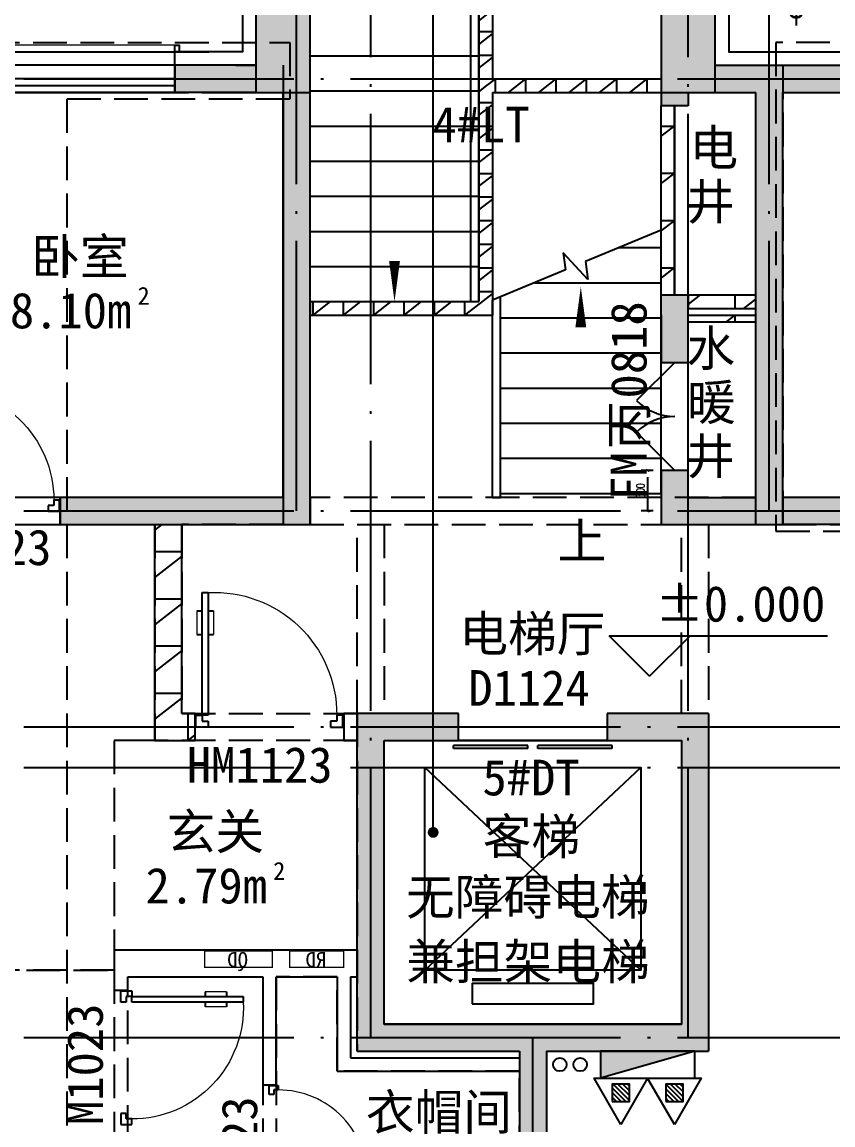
# Model space of a CAD drawing. Extents: x -46233 to 84150, y 109350 to 390860.
# Drawn here: x 14471 to 20474, y 121753 to 129920 of the extents above; entities that cross this region are included whole.
import ezdxf
from ezdxf.xclip import XClip

# ---------------------------------------------------------------- set-up
doc = ezdxf.new("R2010")
doc.units = 0
doc.header["$LTSCALE"] = 1000
doc.header["$MEASUREMENT"] = 0
doc.header["$XCLIPFRAME"] = 0
for name, pattern in [('125-核心筒-首层南入$0$DASH', [0.35, 0.25, -0.1]), ('3#-轴线$1$DOTE', [2.42, 2, -0.2, 0.02, -0.2]), ('DASH', [0.35, 0.25, -0.1])]:
    doc.linetypes.add(name, pattern=pattern)
doc.layers.get('Defpoints').update_dxf_attribs({"color": 4, "linetype": 'DASH'})
for name, color, linetype in [('$5$A-ANNO-TEXT', 255, 'Continuous'), ('$6$A-ANNO-TEXT', 7, 'Continuous'), ('120-墙体$0$120-墙体$0$A-COLU-CONC-HATC', 204, 'Continuous'), ('120-墙体$0$120-墙体$0$A-WALL-CONC', 9, 'Continuous'), ('125-J-MC$0$A-DOOR', 51, 'Continuous'), ('125-J-MC$0$A-FLOR-HRAL', 71, 'Continuous'), ('125-J-MC$0$A-WALL-CONC', 9, 'Continuous'), ('125-J-MC$0$A-WALL-INSL', 241, 'Continuous'), ('125-MC编号-首层$0$A-ANNO-TEXT', 255, 'Continuous'), ('125-北侧门头$0$125-北侧门头$0$A-00-HX-113-wall-01Y$0$HRAL', 31, 'Continuous'), ('125-北侧门头$0$125-北侧门头$0$A-DRAN-SYMB', 243, 'Continuous'), ('125-北侧门头$0$125-北侧门头$0$A-FLOR-UNDR', 177, 'Continuous'), ('125-北侧门头$0$125-北侧门头$0$造甲村-建筑200户型底图$0$A-FURN', 8, 'Continuous'), ('125-墙体$0$$0$A-ANNO-TEXT', 3, 'Continuous'), ('125-墙体$0$125-墙体$0$A-COLU-CONC-HATC', 204, 'Continuous'), ('125-墙体$0$125-墙体$0$A-DOOR', 51, 'Continuous'), ('125-墙体$0$125-墙体$0$A-WALL-BLOK', 131, 'Continuous'), ('125-墙体$0$125-墙体$0$A-WALL-CONC', 9, 'Continuous'), ('125-墙体$0$A-WALL-BLOK', 131, 'Continuous'), ('125-墙体$0$P-FIRE-FH', 1, 'Continuous'), ('125-文字-标$0$A-ANNO-TEXT', 7, 'Continuous'), ('125-核心筒-首层南入$0$A-COLU-CONC', 7, 'Continuous'), ('125-核心筒-首层南入$0$A-COLU-CONC-HATC', 204, 'Continuous'), ('125-核心筒-首层南入$0$A-DOOR', 51, 'Continuous'), ('125-核心筒-首层南入$0$A-FLOR-EVTR', 51, 'Continuous'), ('125-核心筒-首层南入$0$A-FLOR-STRS', 51, 'Continuous'), ('125-核心筒-首层南入$0$A-WALL-BLOK', 131, 'Continuous'), ('125-核心筒-首层南入$0$A-WALL-CONC', 9, 'Continuous'), ('125-核心筒-首层南入$0$A-WALL-INSL', 241, 'Continuous'), ('125-核心筒-首层南入$0$EQUIP_消防', 7, 'Continuous'), ('125-核心筒-首层南入$0$P-FIRE-FH', 1, 'Continuous'), ('3#-轴线$1$A-ANNO-DOTE', 10, '3#-轴线$1$DOTE'), ('3#楼首层线脚$0$A-00-HX-113-wall-01Y$0$HRAL', 31, 'Continuous'), ('A-ANNO-NOTE', 3, 'Continuous'), ('A-DRAN-SYMB', 243, 'Continuous'), ('PUB_HATCH', 8, 'Continuous'), ('公区-MC编号-首$0$A-ANNO-TEXT', 255, 'Continuous'), ('公区-文字-首$0$A-ANNO-LEVL', 3, 'Continuous'), ('公区-文字-首$0$A-ANNO-SYMB', 3, 'Continuous'), ('公区-文字-首$0$A-ANNO-TEXT', 7, 'Continuous'), ('公区-文字-首$0$DIM_SYMB', 3, 'Continuous')]:
    doc.layers.add(name, color=color, linetype=linetype)
doc.layers.add('3#楼首层线脚$0$A-00-15-4#-PM-TF$0$00-装饰-看', color=46, linetype='Continuous', lineweight=5)
doc.styles.add('125-MC编号-首层$0$Standard', font='')
doc.styles.add('125-墙体$0$Standard', font='')
doc.styles.add('125-文字-标$0$Standard', font='')
doc.styles.add('125-核心筒-首层南入$0$_TCH_DIM_T3', font='SIMPLEX', dxfattribs={"width": 0.705882, "bigfont": 'GBCBIG'})
doc.styles.get("Standard").update_dxf_attribs({"font": ''})
doc.styles.add('公区-MC编号-首$0$Standard', font='')
doc.styles.add('公区-文字-首$0$_TCH_DIM', font='')
doc.styles.add('公区-文字-首$0$Standard', font='')
doc.styles.get('125-MC编号-首层$0$Standard').set_extended_font_data('SimSun')
doc.styles.get('125-墙体$0$Standard').set_extended_font_data('SimSun')
doc.styles.get('125-文字-标$0$Standard').set_extended_font_data('SimSun')
doc.styles.get('Standard').set_extended_font_data('SimSun')
doc.styles.get('公区-MC编号-首$0$Standard').set_extended_font_data('SimSun')
doc.styles.get('公区-文字-首$0$_TCH_DIM').set_extended_font_data('SimSun')
doc.styles.get('公区-文字-首$0$Standard').set_extended_font_data('SimSun')
doc.dimstyles.new('125-核心筒-首层南入$0$_TCH_ARCH&&20', dxfattribs={"dimtxt": 59.5, "dimasz": 20, "dimexe": 50, "dimexo": 60, "dimgap": 25.25, "dimtad": 1, "dimdec": 0, "dimzin": 0, "dimdsep": 46, "dimtxsty": '125-核心筒-首层南入$0$_TCH_DIM_T3', "dimblk": '125-核心筒-首层南入$0$_ArchTick', "dimcen": 0.09, "dimclrt": 7, "dimazin": 2, "dimtfac": 1, "dimtdec": 0, "dimtix": 1, "dimtmove": 2, "dimatfit": 3, "dimfxl": 100, "dimtolj": 1, "dimtzin": 0, "dimarcsym": 0})
pattern_1 = [(0, (0, 0), (0, 350), []), (37.875, (400, 0), (-169.615, 218.0767), []), (90, (400, 0), (-450, 3e-14), [])]
pattern_2 = [(0, (0, 0), (0, 175), []), (37.875, (200, 0), (-84.8076, 109.0383), []), (90, (200, 0), (-225, 1e-14), [])]

# ---------------------------------------------------------------- blocks, each defined once
blk = doc.blocks.new('125-J-MC$0$$TCHSYS$WIN2D')
for p, q in [((-0.5, 0.5), (0.5, 0.5)), ((-0.5, 0.5), (-0.5, -0.5)), ((0.5, 0.5), (0.5, -0.5)), ((0.5, 0.1667), (-0.5, 0.1667)), ((0.5, -0.1667), (-0.5, -0.1667)), ((-0.5, -0.5), (0.5, -0.5))]:
    blk.add_line(p, q)
blk = doc.blocks.new('125-J-MC')
at = {"layer": '125-J-MC$0$A-FLOR-HRAL'}
blk.add_lwpolyline([(6300, -50), (7800, -50), (7800, -100), (6300, -100)], close=True, dxfattribs=at)
at = {"layer": '125-J-MC$0$A-WALL-CONC'}
blk.add_line((7800, 100), (7800, -100), dxfattribs=at)
at = {"layer": '125-J-MC$0$A-WALL-INSL'}
blk.add_lwpolyline([(7800, 100), (7800, 200), (8050, 200)], dxfattribs=at)
at = {"layer": '125-J-MC$0$A-DOOR', "xscale": -1500.000000000437, "yscale": 300, "zscale": 300, "rotation": 180}
blk.add_blockref('125-J-MC$0$$TCHSYS$WIN2D', (7050, 50), dxfattribs=at)
blk = doc.blocks.new('125-J-MC-首层')
at = {"layer": 'Defpoints'}
blk.add_lwpolyline([(8650, 270), (8650, -150), (6999.8, -150), (6999.8, -12200), (-250, -12200), (-250, 270)], close=True, dxfattribs=at)
ref = blk.add_blockref('125-J-MC', (0, 0))
XClip(ref).set_block_clipping_path([(8650, 270), (8650, -150), (6999.7500000003, -150), (6999.7500000004, -12200), (-250, -12200), (-250, 270)])
blk = doc.blocks.new('125-墙体$0$$0$FREVGFRTG')
at = {"layer": '125-墙体$0$P-FIRE-FH', "linetype": 'Continuous', "lineweight": 13, "const_width": 10}
for points in [[(0, 0), (400, 0), (400, 120), (0, 120)], [(530, 120), (1030, 120), (1030, 0), (530, 0)]]:
    blk.add_lwpolyline(points, close=True, dxfattribs=at)
at = {"layer": '125-墙体$0$$0$A-ANNO-TEXT', "color": 1, "style": '125-墙体$0$Standard'}
for s, p in [('RD', (129.3, 0)), ('QD', (708.9, 0))]:
    blk.add_text(s, height=113.29, dxfattribs=at).set_placement(p)
blk = doc.blocks.new('125-墙体$0$125-墙体$0$$DorLib2D$00000009')
for p, q in [((0.4129, 0.9053), (0.4129, 0.0807)), ((0.4541, 0.9053), (0.4129, 0.9053)), ((0.4541, 0.0807), (0.4541, 0.9053)), ((0.4129, 0.7822), (0.378, 0.7822)), ((0.489, 0.7822), (0.4541, 0.7822)), ((0.4129, 0.6235), (0.378, 0.6235)), ((0.489, 0.6235), (0.4541, 0.6235)), ((-0.4941, 0.0807), (-0.4529, 0.0807)), ((-0.4941, -0.0018), (-0.4941, 0.0807)), ((-0.4529, 0.0807), (-0.4529, 0.0395)), ((0.4129, 0.0807), (0.4541, 0.0807)), ((0.4953, 0.0807), (0.4541, 0.0807)), ((0.4541, 0.0807), (0.4541, 0.0395)), ((0.4953, -0.0018), (0.4953, 0.0807)), ((-0.4529, 0.0395), (-0.4117, 0.0395)), ((-0.4117, 0.0395), (-0.4117, -0.0018)), ((0.4541, 0.0395), (0.4129, 0.0395)), ((0.4129, 0.0395), (0.4129, -0.0018)), ((-0.4941, -0.0018), (-0.4941, -0.0018)), ((-0.4117, -0.0018), (-0.4941, -0.0018)), ((0.4129, -0.0018), (0.4953, -0.0018)), ((0.4953, -0.0018), (0.4953, -0.0018))]:
    blk.add_line(p, q)
at = {"lineweight": 13}
for p, q in [((0.378, 0.7822), (0.378, 0.6235)), ((0.489, 0.7822), (0.489, 0.6235))]:
    blk.add_line(p, q, dxfattribs=at)
blk.add_arc((0.3716, 0.0817), 0.8246, 87.13397, 180.07167, dxfattribs=at)
blk = doc.blocks.new('125-墙体')
at = {"layer": '125-墙体$0$125-墙体$0$A-COLU-CONC-HATC'}
for points in [[(8400, -100), (8400, 100), (7800, 100), (7800, -100)], [(8600, -3100), (6950, -3100), (6950, -3300), (8600, -3300)]]:
    blk.add_hatch(color=256, dxfattribs=at).paths.add_polyline_path(points)
h = blk.add_hatch(dxfattribs=at)
h.set_pattern_fill('空心砖', color=256, scale=100, style=0)
h.set_pattern_definition(pattern_1)
h.paths.add_polyline_path([(7650, -4900), (7850, -4700), (7850, -3300), (7650, -3300)])
h = blk.add_hatch(dxfattribs=at)
h.set_pattern_fill('空心砖', color=256, scale=100, style=0)
h.set_pattern_definition(pattern_1)
h.paths.add_polyline_path([(7650, -4900), (7950, -4900), (7950, -4700), (7850, -4700)])
h = blk.add_hatch(dxfattribs=at)
h.set_pattern_fill('空心砖', color=256, scale=100, style=0)
h.set_pattern_definition(pattern_1)
h.paths.add_polyline_path([(9150, -4700), (9050, -4700), (9050, -4900), (9150, -4900)])
at = {"layer": '125-墙体$0$125-墙体$0$A-WALL-BLOK'}
for p, q in [((7350, -6450), (8500, -6450)), ((7350, -6450), (7350, -6750)), ((8500, -6450), (9050, -6450)), ((9050, -6450), (9150, -6450)), ((9150, -6450), (9150, -6650)), ((7450, -6650), (8450, -6650)), ((7450, -6750), (7450, -6650)), ((8450, -6650), (8450, -7450)), ((8550, -6650), (9000, -6650)), ((8550, -7450), (8550, -6650)), ((9000, -6650), (9000, -7350)), ((9100, -6650), (9150, -6650)), ((9100, -6650), (9100, -7250)), ((7350, -6750), (7450, -6750)), ((9100, -7250), (10350, -7250)), ((10350, -7250), (10350, -7350)), ((9000, -7350), (10350, -7350)), ((8450, -7450), (8550, -7450))]:
    blk.add_line(p, q, dxfattribs=at)
at = {"layer": '125-墙体$0$125-墙体$0$A-WALL-CONC'}
for p, q in [((8400, 100), (7800, 100)), ((8400, -100), (7800, -100)), ((8600, -3100), (6950, -3100)), ((6950, -3100), (6950, -3300)), ((6950, -3300), (8600, -3300))]:
    blk.add_line(p, q, dxfattribs=at)
at = {"layer": '125-墙体$0$A-WALL-BLOK'}
for p, q in [((7650, -4900), (7650, -3300)), ((7650, -3300), (7850, -3300)), ((7850, -4700), (7850, -3300)), ((7950, -4700), (7850, -4700)), ((7950, -4900), (7950, -4700)), ((9150, -4700), (9050, -4700)), ((9050, -4700), (9050, -4900)), ((9150, -4900), (9150, -4700)), ((7650, -4900), (7950, -4900)), ((9050, -4900), (9150, -4900))]:
    blk.add_line(p, q, dxfattribs=at)
at = {"layer": 'Defpoints'}
blk.add_lwpolyline([(8600, 100), (8600, -3300), (7850, -3300), (7850, -4700), (9150, -4700), (9150, -7200), (10350, -7200), (10350, -11200)], dxfattribs=at)
blk.add_lwpolyline([(2250, -3300), (6950, -3300), (6950, -3100), (2250, -3100)], close=True, dxfattribs=at)
at = {"linetype": 'ByBlock', "xscale": -1}
blk.add_blockref('125-墙体$0$$0$FREVGFRTG', (9050, -6579.9), dxfattribs=at)
at = {"layer": '125-墙体$0$125-墙体$0$A-DOOR', "xscale": -1000, "yscale": 1000, "zscale": 200}
blk.add_blockref('125-墙体$0$125-墙体$0$$DorLib2D$00000009', (6450, -3200), dxfattribs=at)
at = {"layer": '125-墙体$0$125-墙体$0$A-DOOR'}
for p, xscale, yscale, zscale, rotation in [((8500, -4800), 1100, -1100, 200, 180), ((7400, -7250), -1000, 1000, 100, 270), ((8500, -7850), 800, 800, 100, 270)]:
    blk.add_blockref('125-墙体$0$125-墙体$0$$DorLib2D$00000009', p, dxfattribs=dict(at, xscale=xscale, yscale=yscale, zscale=zscale, rotation=rotation))
blk = doc.blocks.new('120-墙体')
at = {"layer": '120-墙体$0$120-墙体$0$A-COLU-CONC-HATC'}
for points in [[(-7800, 100), (-7800, -100), (-7200, -100), (-7200, 100)], [(-6950, -3300), (-6950, -3100), (-7800, -3100), (-7800, -3300)]]:
    blk.add_hatch(color=256, dxfattribs=at).paths.add_polyline_path(points)
at = {"layer": '120-墙体$0$120-墙体$0$A-WALL-CONC'}
for p, q in [((-7800, 100), (-7200, 100)), ((-7800, -100), (-7200, -100)), ((-6950, -3100), (-7800, -3100)), ((-7800, -3300), (-7800, -3100)), ((-6950, -3300), (-7800, -3300))]:
    blk.add_line(p, q, dxfattribs=at)
at = {"layer": 'Defpoints'}
blk.add_lwpolyline([(-7800, 100), (-7800, -3300), (-7050, -3300), (-7050, -4700), (-8350, -4700), (-8350, -7200), (-9550, -7200), (-9550, -11200)], dxfattribs=at)
blk = doc.blocks.new('120-墙体-首层')
at = {"layer": 'Defpoints'}
blk.add_lwpolyline([(-9600, -10995), (-9600, -11250), (750, -11250), (750, -4850), (250, -4850), (250, 270), (-7850, 270), (-7850, -3350), (-6800, -3350), (-6800, -6400), (-6500, -6400), (-6500, -10995)], close=True, dxfattribs=at)
ref = blk.add_blockref('120-墙体', (0, 0))
XClip(ref).set_block_clipping_path([(-9600, -10995), (-9600, -11250), (750, -11250), (750, -4850), (250, -4850), (250, 270), (-7850, 270), (-7850, -3350), (-6800, -3350), (-6800, -6400), (-6500, -6400), (-6500, -10995)])
blk = doc.blocks.new('125-核心筒-首层南入$0$A$C524E5E6F')
at = {"layer": '125-核心筒-首层南入$0$A-FLOR-EVTR'}
for points in [[(0, 0), (2200, 0), (2200, -2100), (0, -2100)], [(300, -200), (1900, -200), (1900, -1700), (300, -1700)], [(650, -1950), (1550, -1950), (1550, -1800), (650, -1800)]]:
    blk.add_lwpolyline(points, close=True, dxfattribs=at)
for points in [[(300, -1700), (1900, -200)], [(1900, -1700), (300, -200)]]:
    blk.add_lwpolyline(points, dxfattribs=at)
blk = doc.blocks.new('125-核心筒-首层南入$0$2-4#标准层核心筒$0$$TwtSys$00000434')
for p, q in [((-0.5, 0.5), (-0.5, -0.5)), ((-0.5, -0.5), (0.5, 0.5)), ((0.5, 0.5), (-0.5, 0.5)), ((0.5, -0.5), (0.5, 0.5)), ((-0.5, -0.5), (0.5, -0.5))]:
    blk.add_line(p, q)
blk.add_solid([(0.5, -0.5), (0.5, 0.5), (-0.5, -0.5)])
blk = doc.blocks.new('125-北侧门头$0$125-北侧门头$0$DDDA$C0A4D4CDB')
at = {"color": 0}
for p, q in [((193.3, 556.5), (117.4, 469)), ((193.3, 556.5), (269.2, 469)), ((75.1, 408.7), (311.5, 408.7)), ((117.4, 469), (166.5, 480.6)), ((166.5, 480.6), (166.5, 426.2)), ((166.5, 426.2), (193.3, 459.5)), ((220.1, 426.2), (193.3, 459.5)), ((220.1, 480.6), (220.1, 426.2)), ((269.2, 469), (220.1, 480.6)), ((0, 0), (0, 370)), ((0, 370), (995, 370)), ((995, 370), (995, 0)), ((995, 0), (0, 0)), ((995, 57.2), (1037.4, 57.2)), ((1037.4, 20.2), (995, 20.2)), ((1037.4, 57.2), (1037.4, 20.2))]:
    blk.add_line(p, q, dxfattribs=at)
for centre, start_param, end_param in [((75.1, 370), 0.785398, 2.356194), ((311.5, 370), 5.497787, 7.068583)]:
    blk.add_ellipse(centre, major_axis=(27.3, 27.3), ratio=1, start_param=start_param, end_param=end_param, dxfattribs=at)
blk = doc.blocks.new('125-北侧门头')
at = {"layer": '125-北侧门头$0$125-北侧门头$0$A-DRAN-SYMB'}
h = blk.add_hatch(dxfattribs=at)
h.set_pattern_fill('ANSI31', color=256, scale=5, angle=270, style=0)
h.set_pattern_definition([(315, (-58418.732, -6432.753), (5.6126601, 5.6126601), [])])
edge = h.paths.add_edge_path()
edge.add_arc((3900, -1850), 25, 0, 360)
at = {"layer": '125-北侧门头$0$125-北侧门头$0$A-00-HX-113-wall-01Y$0$HRAL'}
for points in [[(4150, 2300), (4150, 2320), (-300, 2320), (-300, 2300)], [(2400, 300), (2400, 500), (2380, 500), (2350, 350), (2350, 300)], [(3920, 400), (3910, 400), (3910, 380), (3880, 380), (3880, 400), (3870, 400), (3870, 350), (3820, 350), (3820, 400), (3810, 400), (3810, 380), (3780, 380), (3780, 400), (3770, 400), (3770, 350), (3720, 350), (3720, 400), (3710, 400), (3710, 380), (3680, 380), (3680, 400), (3670, 400), (3670, 350), (3620, 350), (3620, 400), (3610, 400), (3610, 380), (3580, 380), (3580, 400), (3570, 400), (3570, 350), (3520, 350), (3520, 400), (3510, 400), (3510, 380), (3480, 380), (3480, 400), (3470, 400), (3470, 350), (2850, 350), (2850, 400), (2840, 400), (2840, 380), (2810, 380), (2810, 400), (2800, 400), (2800, 350), (2750, 350), (2750, 400), (2740, 400), (2740, 380), (2710, 380), (2710, 400), (2700, 400), (2700, 350), (2650, 350), (2650, 400), (2640, 400), (2640, 380), (2610, 380), (2610, 400), (2600, 400), (2600, 350), (2550, 350), (2550, 400), (2540, 400), (2540, 380), (2510, 380), (2510, 400), (2500, 400), (2500, 350), (2450, 350), (2450, 400), (2440, 400), (2440, 380), (2410, 380), (2410, 400), (2400, 400)], [(-200, 300), (-300, 300), (-300, -1800)], [(-200.7, 300), (450, 300), (450, 200), (-200.7, 200)], [(-200.7, 300), (-200.7, 200)], [(4048.5, -100), (4148.7, -100), (4148.7, 300), (2350, 300), (2350, 200), (4048.5, 200), (4048.5, 200), (4048.5, -100)], [(4148.7, -100), (4148.7, -1650)], [(2999.3, -1750), (4048.5, -1750), (4048.5, -2050), (4148.7, -2050), (4148.7, -1650), (2999.3, -1650)], [(-450, -1850), (-450, -1850), (-450, -1830), (-300, -1800), (-300, -1800)], [(-450, -1850), (-450, -1860), (-430, -1860), (-430, -1890), (-450, -1890), (-450, -1900), (-400, -1900), (-400, -1950), (-450, -1950), (-450, -1960), (-430, -1960), (-430, -1990), (-450, -1990), (-450, -2000), (-400, -2000), (-400, -2050), (-450, -2050)], [(-450, -2050), (-450, -2060), (-430, -2060), (-430, -2090), (-450, -2090), (-450, -2100), (-400, -2100), (-400, -2150), (-450, -2150), (-450, -2160), (-430, -2160), (-430, -2190), (-450, -2190), (-450, -2200), (-400, -2200), (-400, -2250), (-450, -2250), (-450, -2260), (-430, -2260), (-430, -2290), (-450, -2290), (-450, -2300), (-400, -2300), (-400, -2350), (-450, -2350), (-450, -2360), (-430, -2360), (-430, -2390), (-450, -2390), (-450, -2400), (-400, -2400), (-400, -2450), (-450, -2450), (-450, -2460), (-430, -2460), (-430, -2490), (-450, -2490), (-450, -2500), (-400, -2500), (-400, -2550), (-450, -2550)], [(4148.7, -2050), (4148.7, -3100)], [(-450, -2550), (-450, -2560), (-430, -2560), (-430, -2590), (-450, -2590), (-450, -2600), (-400, -2600), (-400, -2650), (-450, -2650), (-450, -2660), (-430, -2660), (-430, -2690), (-450, -2690), (-450, -2700), (-400, -2700), (-400, -2750), (-450, -2750), (-450, -2760), (-430, -2760), (-430, -2790), (-450, -2790), (-450, -2800)], [(-450, -2800), (-400, -2800), (-400, -3400)], [(4048.5, -3400), (4048.5, -3100), (4148.7, -3100), (4148.7, -3400)]]:
    blk.add_lwpolyline(points, dxfattribs=at)
for points in [[(-300, 2300), (4150, 2300), (4150, 300), (-300, 300)], [(4148.7, -180), (4148.7, -150), (4098.7, -150), (4098.6, -180)], [(4148.7, -280), (4148.7, -250), (4098.7, -250), (4098.6, -280)], [(4148.7, -380), (4148.7, -350), (4098.7, -350), (4098.6, -380)], [(4148.7, -480), (4148.7, -450), (4098.7, -450), (4098.6, -480)], [(4148.7, -580), (4148.7, -550), (4098.7, -550), (4098.6, -580)], [(4148.7, -680), (4148.7, -650), (4098.7, -650), (4098.6, -680)], [(4148.7, -780), (4148.7, -750), (4098.7, -750), (4098.6, -780)], [(4148.7, -880), (4148.7, -850), (4098.7, -850), (4098.6, -880)], [(4148.7, -980), (4148.7, -950), (4098.7, -950), (4098.6, -980)], [(4148.7, -1080), (4148.7, -1050), (4098.7, -1050), (4098.6, -1080)], [(4148.7, -1180), (4148.7, -1150), (4098.7, -1150), (4098.6, -1180)], [(4148.7, -1280), (4148.7, -1250), (4098.7, -1250), (4098.6, -1280)], [(4148.7, -1380), (4148.7, -1350), (4098.7, -1350), (4098.6, -1380)], [(4148.7, -1480), (4148.7, -1450), (4098.7, -1450), (4098.6, -1480)], [(4148.7, -1580), (4148.7, -1550), (4098.7, -1550), (4098.6, -1580)], [(4148.7, -2130), (4148.7, -2100), (4098.7, -2100), (4098.6, -2130)], [(4148.7, -2230), (4148.7, -2200), (4098.7, -2200), (4098.6, -2230)], [(4148.7, -2330), (4148.7, -2300), (4098.7, -2300), (4098.6, -2330)], [(4148.7, -2430), (4148.7, -2400), (4098.7, -2400), (4098.6, -2430)], [(4148.7, -2530), (4148.7, -2500), (4098.7, -2500), (4098.6, -2530)], [(4148.7, -2630), (4148.7, -2600), (4098.7, -2600), (4098.6, -2630)], [(4148.7, -2730), (4148.7, -2700), (4098.7, -2700), (4098.6, -2730)], [(4148.7, -2830), (4148.7, -2800), (4098.7, -2800), (4098.6, -2830)], [(4148.7, -2930), (4148.7, -2900), (4098.7, -2900), (4098.6, -2930)], [(4148.7, -3030), (4148.7, -3000), (4098.7, -3000), (4098.6, -3030)]]:
    blk.add_lwpolyline(points, close=True, dxfattribs=at)
at = {"layer": '125-北侧门头$0$125-北侧门头$0$A-00-HX-113-wall-01Y$0$HRAL', "elevation": 0}
for points in [[(4150, 300), (4150, 600), (4120, 600), (4120, 500), (3980, 500), (3980, 600), (3950, 600), (3950, 300), (3920, 300)], [(3950, 450), (3920, 450), (3920, 300)]]:
    blk.add_lwpolyline(points, dxfattribs=at)
at = {"layer": '125-北侧门头$0$125-北侧门头$0$A-DRAN-SYMB'}
blk.add_circle((3900, -1850), 25, dxfattribs=at)
at = {"layer": '125-北侧门头$0$125-北侧门头$0$A-FLOR-UNDR'}
for points in [[(3000, -1650), (4048.5, -1650), (4048.5, 200), (3000, 200)], [(3000, -1650), (3748.5, -1650), (3748.5, -100), (3000, -100)]]:
    blk.add_lwpolyline(points, close=True, dxfattribs=at)
blk.add_lwpolyline([(2999.3, -1950), (3252.2, -329.7), (3748.5, -100)], dxfattribs=at)
at = {"layer": '125-北侧门头$0$125-北侧门头$0$造甲村-建筑200户型底图$0$A-FURN', "ltscale": 0.1, "extrusion": (0, 0, -1), "xscale": -1, "zscale": -1, "rotation": 90}
blk.add_blockref('125-北侧门头$0$125-北侧门头$0$DDDA$C0A4D4CDB', (-3329.7, -1858.4), dxfattribs=at)
blk = doc.blocks.new('125-核心筒-首层南入$0$$DORLIB2D$00000127')
at = {"color": 0}
for points in [[(-0.5333, 0.7949), (-0.5333, 0.6904)], [(-0.0333, 0.7949), (-0.5333, 0.7949)], [(-0.0333, 0.7949), (-0.0333, 0.6904)], [(0.5333, 0.7949), (0.0333, 0.7949)], [(0.0333, 0.7949), (0.0333, 0.6904)], [(0.5333, 0.7949), (0.5333, 0.6904)], [(-0.0333, 0.6904), (-0.5333, 0.6904)], [(0.5333, 0.6904), (0.0333, 0.6904)], [(0.5, 0.5), (-0.5, 0.5)]]:
    blk.add_lwpolyline(points, dxfattribs=at)
blk = doc.blocks.new('125-核心筒-首层南入$0$$DorLib2D$00000116')
at = {"color": 0}
for p, q in [((-0.5, 0), (-0.146, 0.354)), ((0.5, 0), (0.146, 0.354))]:
    blk.add_line(p, q, dxfattribs=at)
for centre, start, end in [((-0.5, 0), 0, 45), ((0.5, 0), 135, 180)]:
    blk.add_arc(centre, 0.5, start, end, dxfattribs=at)
blk = doc.blocks.new('125-核心筒-首层南入$0$$ATTACHMENT$00000214')
h = blk.add_hatch()
h.set_pattern_fill('ANSI31', color=256, scale=200, style=0)
h.set_pattern_definition([(45, (-38543.802, -6842.639), (-17.67767, 17.67767), [])])
h.paths.add_polyline_path([(-64.9, 1.9), (64.9, 1.9), (64.9, -127.9), (-64.9, -127.9)])
for points in [[(0, 171.8), (-198.4, -171.8), (198.4, -171.8)], [(-64.9, 1.9), (64.9, 1.9), (64.9, -127.9), (-64.9, -127.9)]]:
    blk.add_lwpolyline(points, close=True)
blk = doc.blocks.new('_FZH')
blk.add_lwpolyline([(-0.5, -0.5), (0.5, -0.5), (0.5, 0.5), (-0.5, 0.5)], close=True)
at = {"layer": 'PUB_HATCH'}
blk.add_solid([(-0.5, -0.5), (0.5, -0.5), (-0.5, 0.5), (0.5, 0.5)], dxfattribs=at)
blk = doc.blocks.new('125-核心筒-首层南入$0$_ArchTick')
at = {"color": 0, "linetype": 'ByBlock', "const_width": 0.4}
blk.add_lwpolyline([(-0.5, -0.5), (0.5, 0.5)], dxfattribs=at)
blk = doc.blocks.new('*D796')
at = {"layer": 'Defpoints', "color": 0, "lineweight": -2, "transparency": 16777216}
for p, q in [((890, 4200), (801, 4200)), ((851, 3900), (851, 4200)), ((890, 3900), (801, 3900))]:
    blk.add_line(p, q, dxfattribs=at)
at = {"layer": 'Defpoints', "color": 0, "transparency": 16777216}
for p in [(851, 4200), (950, 4200), (950, 3900)]:
    blk.add_point(p, dxfattribs=at)
at = {"layer": 'Defpoints', "color": 0, "lineweight": -2, "transparency": 16777216, "xscale": 20, "yscale": 20, "zscale": 20}
for p, rotation in [((851, 4200), 90), ((851, 3900), 270)]:
    blk.add_blockref('125-核心筒-首层南入$0$_ArchTick', p, dxfattribs=dict(at, rotation=rotation))
at = {"layer": 'Defpoints', "color": 7, "transparency": 16777216, "insert": (796, 4050), "char_height": 59.5, "attachment_point": 5, "rotation": 90, "style": '125-核心筒-首层南入$0$_TCH_DIM_T3'}
blk.add_mtext('\\A1;300', dxfattribs=at)
blk = doc.blocks.new('125-文字-标')
at = {"layer": 'Defpoints'}
for points in [[(-4550, 7000), (-1850, 7000), (-1850, 4000), (-4550, 4000)], [(-3100, 500), (-6900, 500), (-6900, 3800), (-2800, 3800), (-2800, 2200), (-3100, 2200)], [(-3100, 650), (-1300, 650), (-1300, 2200), (-3100, 2200)], [(-6900, 500), (-3100, 500), (-3100, -3900), (-6900, -3900)], [(-3000, 450), (-2000, 450), (-2000, -1350), (-100, -1350), (-100, -3900), (-3000, -3900)], [(-1900, -1250), (-100, -1250), (-100, -250), (-1450, -250), (-1450, 450), (-1900, 450)]]:
    blk.add_lwpolyline(points, close=True, dxfattribs=at)
at = {"layer": '125-文字-标$0$A-ANNO-TEXT', "style": '125-文字-标$0$Standard'}
for s, p in [('卧室', (-3714.4, 5652.2)), ('玄关', (-2711.8, 1393.1)), ('衣帽间', (-1235.8, -684.1))]:
    blk.add_text(s, height=264.35, dxfattribs=at).set_placement(p)
at = {"layer": 'Defpoints', "style": '125-文字-标$0$Standard'}
for s, height, p in [('2', 132.2, (-2926.9, 5427.2)), ('8.10m', 264.35, (-3872.1, 5252.2)), ('2.79m', 264.35, (-2867.9, 993.1)), ('2', 132.2, (-1922.8, 1168.1))]:
    blk.add_text(s, height=height, dxfattribs=at).set_placement(p)
blk = doc.blocks.new('公区-文字-首')
at = {"layer": '公区-文字-首$0$A-ANNO-LEVL'}
for p, q in [((864.7, 2675.4), (564.7, 2975.4)), ((564.7, 2975.4), (2181.4, 2975.4)), ((864.7, 2675.4), (1164.7, 2975.4))]:
    blk.add_line(p, q, dxfattribs=at)
at = {"layer": '公区-文字-首$0$A-ANNO-SYMB'}
blk.add_lwpolyline([(-1024.3, 9350, 0, 0, 0), (-1024.3, 5450, 0, 80, 0), (-1024.3, 5750, 0, 0, 0)], format="xyseb", dxfattribs=at)
at = {"layer": '公区-文字-首$0$DIM_SYMB'}
blk.add_lwpolyline([(355, 4000, 0, 0, 0), (355, 5560, 0, 80, 0), (355, 5260, 0, 0, 0)], format="xyseb", dxfattribs=at)
at = {"layer": '公区-文字-首$0$A-ANNO-TEXT', "style": '公区-文字-首$0$Standard'}
for s, height, p in [('电', 264.3, (1159, 6458)), ('井', 264.3, (1133.9, 6058)), ('水', 264.3, (1136.8, 4972.6)), ('暖', 264.3, (1141.3, 4572.6)), ('井', 264.3, (1133.9, 4172.6)), ('电梯厅', 264.35, (-544.7, 2859.1)), ('客梯', 264.35, (-371.7, 1357.2)), ('无障碍电梯', 264.35, (-938.8, 908.6)), ('兼担架电梯', 264.35, (-937.3, 430))]:
    blk.add_text(s, height=height, dxfattribs=at).set_placement(p)
at = {"layer": '公区-文字-首$0$A-ANNO-TEXT', "color": 7, "style": '公区-文字-首$0$_TCH_DIM'}
for s, height, p in [('上', 264.3, (183, 3545)), ('%%P0.000', 264.35, (906.4, 3080.4))]:
    blk.add_text(s, height=height, dxfattribs=at).set_placement(p)
blk = doc.blocks.new('120-文字-首')
at = {"layer": 'Defpoints'}
blk.add_lwpolyline([(1850, 7000), (4350, 7000), (4350, 4000), (1850, 4000)], close=True, dxfattribs=at)
blk = doc.blocks.new('125-MC编号-首层')
at = {"layer": '125-MC编号-首层$0$A-ANNO-TEXT', "color": 2, "style": '125-MC编号-首层$0$Standard'}
for s, p in [('M1023', (-4464.1, 3498.5)), ('HM1123', (-2562.1, 1887.5))]:
    blk.add_text(s, height=264.35, dxfattribs=at).set_placement(p)
for s, p in [('M1023', (-3183.6, -647.4)), ('M0823', (-2040.7, -1334.7))]:
    blk.add_text(s, height=264.35, rotation=90, dxfattribs=at).set_placement(p)
blk = doc.blocks.new('3#-轴线')
at = {"layer": '3#-轴线$1$A-ANNO-DOTE'}
for points in [[(8700, -3200), (8700, 5500)], [(9250, -7100), (9250, 5500)], [(11600, -7100), (11600, 5500)], [(12200, -3200), (12200, 5500)], [(-3000, 0), (45757.3, 0)], [(-3000, -3200), (45757.3, -3200)], [(-3000, -4800), (45757.3, -4800)], [(-3000, -5100), (45757.3, -5100)], [(-3000, -7100), (45757.3, -7100)], [(10450, -16100), (10450, -7100)]]:
    blk.add_lwpolyline(points, dxfattribs=at)
blk = doc.blocks.new('公区-MC编号-首')
at = {"layer": '公区-MC编号-首$0$A-ANNO-TEXT', "color": 2, "style": '公区-MC编号-首$0$Standard'}
for s, height, p in [('0818', 264.35, (841.6, 4732.9)), ('丙', 264.3, (841.6, 4354.8)), ('FM', 264.35, (841.6, 3976.8))]:
    blk.add_text(s, height=height, rotation=90, dxfattribs=at).set_placement(p)
blk = doc.blocks.new('3#楼首层线脚')
at = {"layer": '3#楼首层线脚$0$A-00-15-4#-PM-TF$0$00-装饰-看', "color": 251}
blk.add_lwpolyline([(-2650, 7350), (-4150, 7350)], dxfattribs=at)
at = {"layer": '3#楼首层线脚$0$A-00-HX-113-wall-01Y$0$HRAL'}
blk.add_lwpolyline([(-2650, 7300), (-2650, 7350), (-2620, 7350), (-2620, 7300)], dxfattribs=at)
blk = doc.blocks.new('GTRGTR')
at = {"layer": '$6$A-ANNO-TEXT', "color": 1}
for s, p in [('4#LT', (9706.2, -470.7)), ('5#DT', (10076.8, -5306.7))]:
    blk.add_text(s, height=264.35, dxfattribs=at).set_placement(p)
blk = doc.blocks.new('雨水管')
at = {"layer": 'A-DRAN-SYMB'}
for p, q in [((100, 105), (100, -105)), ((-5, 0), (205, 0))]:
    blk.add_line(p, q, dxfattribs=at)
for radius in [50, 45]:
    blk.add_circle((100, 0), radius, dxfattribs=at)
blk = doc.blocks.new('VGVBFGV')
blk.add_blockref('雨水管', (1849.8, 7599.9))
blk = doc.blocks.new('vgftvgf')
blk.add_blockref('VGVBFGV', (0, 0))
blk = doc.blocks.new('125-核心筒-首层南入')
at = {"layer": '125-核心筒-首层南入$0$A-COLU-CONC-HATC'}
h = blk.add_hatch(dxfattribs=at)
h.set_pattern_fill('空心砖', color=256, scale=50, style=0)
h.set_pattern_definition(pattern_2)
h.paths.add_polyline_path([(-400, 9350), (-400, 7050), (-333.3, 7050), (-300, 7100), (-300, 9350)])
for points in [[(-2050, 7000), (-2050, 7200), (-2200, 7200), (-2200, 7000)], [(1350, 7200), (1350, 7000), (1650, 7000), (1749.8, 7100), (1750, 7200)], [(1749.8, 7100), (1850, 7000), (1850, 7200), (1749.3, 7200)], [(1650, 5500), (1850, 5500), (1850, 7000), (1749.8, 7100), (1650, 7000)], [(-1650, 7000), (-1850, 7000), (-1850, 4000), (-1650, 3800)], [(1150, 7000), (950, 7000), (950, 6900), (1150, 6900)], [(950, 5350), (1150, 5350), (1150, 5500), (950, 5500)], [(1650, 5350), (1850, 5350), (1850, 5500), (1650, 5500)], [(950, 5350), (950, 5000), (1150, 5000), (1150, 5350)], [(1750, 3933.3), (1850, 4000), (1850, 5350), (1650, 5350), (1650, 4000)], [(1150, 4000), (1150, 4200), (950, 4200), (950, 3800)], [(-1850, 4000), (-1850, 3800), (-1650, 3800)], [(1150, 4000), (950, 3800), (1750, 3800), (1750, 3933.3), (1650, 4000)], [(1750, 3933.3), (1750, 3800), (1850, 3800), (1850, 4000)], [(-1300, -100), (-1100, 100), (-1100, 2200), (-1300, 2400)], [(-1100, 2200), (-550, 2200), (-550, 2400), (-1300, 2400)], [(1300, 2400), (550, 2400), (550, 2200), (1100, 2200)], [(1300, 2400), (1100, 2200), (1100, 100), (1300, -100)], [(-1100, 100), (-1300, -100), (-100, -100), (0, -33.3), (0, 100)], [(0, -33.3), (100, -100), (1300, -100), (1100, 100), (0, 100)], [(0, -33.3), (-100, -100), (-100, -3900), (0, -3966.7), (100, -3900), (100, -100)]]:
    blk.add_hatch(color=256, dxfattribs=at).paths.add_polyline_path(points)
h = blk.add_hatch(dxfattribs=at)
h.set_pattern_fill('空心砖', color=256, scale=50, style=0)
h.set_pattern_definition(pattern_2)
h.paths.add_polyline_path([(-333.3, 7050), (-400, 7050), (-400, 5450), (-300, 5350), (-300, 7000)])
h = blk.add_hatch(dxfattribs=at)
h.set_pattern_fill('空心砖', color=256, scale=50, style=0)
h.set_pattern_definition(pattern_2)
h.paths.add_polyline_path([(950, 7000), (950, 7100), (-300, 7100), (-333.3, 7050), (-300, 7000)])
h = blk.add_hatch(dxfattribs=at)
h.set_pattern_fill('空心砖', color=256, scale=100, style=0)
h.set_pattern_definition(pattern_1)
h.paths.add_polyline_path([(950, 5500), (1050, 5500), (1050, 6900), (950, 6900)])
h = blk.add_hatch(dxfattribs=at)
h.set_pattern_fill('空心砖', color=256, scale=100, style=0)
h.set_pattern_definition(pattern_1)
h.paths.add_polyline_path([(1150, 5400), (1650, 5400), (1650, 5500), (1150, 5500)])
h = blk.add_hatch(dxfattribs=at)
h.set_pattern_fill('空心砖', color=256, scale=50, style=0)
h.set_pattern_definition(pattern_2)
h.paths.add_polyline_path([(-1650, 5350), (-300, 5350), (-400, 5450), (-1650, 5450)])
h = blk.add_hatch(dxfattribs=at)
h.set_pattern_fill('空心砖', color=256, scale=100, style=0)
h.set_pattern_definition(pattern_1)
h.paths.add_polyline_path([(1150, 5350), (1150, 5300), (1650, 5300), (1650, 5350)])
for centre in [(200, -200), (350, -200)]:
    blk.add_circle(centre, 50)
at = {"layer": '125-核心筒-首层南入$0$A-DOOR'}
for p, q in [((950, 4200), (950, 5000)), ((1150, 4200), (1150, 5000))]:
    blk.add_line(p, q, dxfattribs=at)
at = {"layer": '125-核心筒-首层南入$0$A-DOOR', "linetype": '125-核心筒-首层南入$0$DASH'}
blk.add_lwpolyline([(1150, 5500), (1150, 6900)], dxfattribs=at)
at = {"layer": '125-核心筒-首层南入$0$A-FLOR-STRS'}
for p, q in [((-1650, 5450), (-1650, 9350)), ((-460, 5450), (-460, 9350)), ((-400, 5450), (-400, 9350)), ((-400, 5450), (-400, 9350)), ((-1650, 7270), (-400, 7270)), ((-1650, 7010), (-400, 7010)), ((-1650, 6750), (-400, 6750)), ((-1650, 6490), (-400, 6490)), ((-1650, 6230), (-400, 6230)), ((-1650, 5970), (-400, 5970)), ((950, 5980), (389.5, 5746.8)), ((950, 4030), (950, 5980)), ((407.3, 5613), (225.3, 5811.1)), ((225.3, 5811.1), (242.1, 5685.5)), ((637.5, 5850), (950, 5850)), ((389.5, 5746.8), (407.3, 5613)), ((-1650, 5710), (-400, 5710)), ((242.1, 5685.5), (-300, 5460)), ((12.5, 5590), (950, 5590)), ((-240, 4000), (-240, 5485)), ((-1650, 5450), (-400, 5450)), ((-460, 5450), (-400, 5450)), ((-300, 4030), (-300, 5460)), ((-300, 4000), (-300, 5460)), ((-240, 5330), (950, 5330)), ((-240, 5070), (950, 5070)), ((-240, 4810), (950, 4810)), ((-240, 4550), (950, 4550)), ((-240, 4290), (950, 4290)), ((-240, 4030), (950, 4030)), ((-300, 4000), (-240, 4000))]:
    blk.add_line(p, q, dxfattribs=at)
at = {"layer": '125-核心筒-首层南入$0$A-WALL-BLOK'}
for p, q in [((-400, 9350), (-400, 7050)), ((-300, 9350), (-300, 7100)), ((-400, 7050), (-400, 5450)), ((-300, 7100), (950, 7100)), ((-300, 7000), (950, 7000)), ((-300, 7000), (-300, 5350)), ((950, 5500), (950, 6900)), ((1050, 5500), (1050, 6900)), ((1150, 5500), (1650, 5500)), ((1150, 5500), (1150, 5400)), ((-1650, 5450), (-400, 5450)), ((-1650, 5450), (-1650, 5350)), ((1150, 5400), (1650, 5400)), ((-1650, 5350), (-300, 5350)), ((1150, 5350), (1650, 5350)), ((1150, 5300), (1650, 5300))]:
    blk.add_line(p, q, dxfattribs=at)
at = {"layer": '125-核心筒-首层南入$0$A-WALL-CONC'}
for p, q in [((-2200, 7200), (-2050, 7200)), ((1350, 7200), (1750, 7200)), ((1749.3, 7200), (1850, 7200)), ((-2200, 7000), (-2050, 7000)), ((-1850, 4000), (-1850, 7000)), ((-1650, 3800), (-1650, 7000)), ((950, 7000), (950, 6900)), ((1150, 7000), (1150, 6900)), ((1350, 7000), (1650, 7000)), ((1650, 5500), (1650, 7000)), ((1850, 7000), (1850, 7000)), ((1850, 5500), (1850, 7000)), ((1150, 6900), (950, 6900)), ((950, 5350), (950, 5500)), ((950, 5500), (1150, 5500)), ((1150, 5350), (1150, 5500)), ((1650, 5350), (1650, 5500)), ((1850, 5350), (1850, 5500)), ((950, 5350), (950, 5000)), ((1150, 5000), (1150, 5350)), ((1650, 4000), (1650, 5350)), ((1850, 4000), (1850, 5350)), ((950, 5000), (1150, 5000)), ((1150, 4200), (950, 4200)), ((950, 4200), (950, 3800)), ((1150, 4000), (1150, 4200)), ((-1850, 4000), (-1850, 4000)), ((1150, 4000), (1650, 4000)), ((1850, 4000), (1850, 4000)), ((-1850, 3800), (-1650, 3800)), ((950, 3800), (1750, 3800)), ((1750, 3800), (1850, 3800)), ((-1300, -100), (-1300, 2400)), ((-550, 2400), (-1300, 2400)), ((-550, 2200), (-550, 2400)), ((1300, 2400), (550, 2400)), ((550, 2400), (550, 2200)), ((1300, 2400), (1300, -100)), ((-1100, 100), (-1100, 2200)), ((-1100, 2200), (-550, 2200)), ((550, 2200), (1100, 2200)), ((1100, 2200), (1100, 100)), ((-1100, 100), (0, 100)), ((0, 100), (1100, 100)), ((-1300, -100), (-100, -100)), ((-100, -100), (-100, -3900)), ((100, -100), (100, -3900)), ((100, -100), (1300, -100))]:
    blk.add_line(p, q, dxfattribs=at)
at = {"layer": '125-核心筒-首层南入$0$A-WALL-INSL'}
for points in [[(-1300, 10800), (-1300, 10900), (-1950, 10900), (-1950, 7900), (-2150, 7900), (-2150, 7300), (-2650, 7300)], [(600, 10800), (600, 10900), (1250, 10900), (1250, 7900), (1450, 7900), (1450, 7300), (2400, 7300)]]:
    blk.add_lwpolyline(points, dxfattribs=at)
at = {"layer": 'Defpoints'}
for points in [[(-1650, 3800), (1650, 3800), (1650, 4000), (-1650, 4000)], [(-1300, 3800), (-1100, 3800), (-1100, 2400), (-1300, 2400)], [(1100, 3800), (1300, 3800), (1300, 2400), (1100, 2400)]]:
    blk.add_lwpolyline(points, close=True, dxfattribs=at)
for name, p in [('125-北侧门头', (-1750, 10700)), ('125-核心筒-首层南入$0$A$C524E5E6F', (-1100, 2200))]:
    blk.add_blockref(name, p)
at = {"layer": '125-核心筒-首层南入$0$A-COLU-CONC', "xscale": 400, "yscale": 800, "zscale": 800}
blk.add_blockref('_FZH', (-1850, 7400), dxfattribs=at)
at = {"layer": '125-核心筒-首层南入$0$A-COLU-CONC', "xscale": 800, "yscale": 400, "zscale": 400, "rotation": 90}
blk.add_blockref('_FZH', (1150, 7400), dxfattribs=at)
at = {"layer": '125-核心筒-首层南入$0$A-DOOR', "zscale": 200}
for name, p, xscale, yscale, rotation in [('125-核心筒-首层南入$0$$DorLib2D$00000116', (1050, 4600), 800, 800, 90), ('125-核心筒-首层南入$0$$DORLIB2D$00000127', (0, 2300), -1100, 200, 180)]:
    blk.add_blockref(name, p, dxfattribs=dict(at, xscale=xscale, yscale=yscale, rotation=rotation))
at = {"layer": '125-核心筒-首层南入$0$EQUIP_消防', "linetype": 'ByBlock', "yscale": -1, "rotation": 359.999999996578}
for p in [(651.6, -471.8), (1048.4, -471.8)]:
    blk.add_blockref('125-核心筒-首层南入$0$$ATTACHMENT$00000214', p, dxfattribs=at)
at = {"layer": '125-核心筒-首层南入$0$P-FIRE-FH', "extrusion": (0, 0, -1), "xscale": -700, "yscale": 199.9999999999999, "zscale": -700, "rotation": 180.0000000034222}
blk.add_blockref('125-核心筒-首层南入$0$2-4#标准层核心筒$0$$TwtSys$00000434', (-850, -200), dxfattribs=at)
at = {"layer": 'Defpoints'}
dim = blk.add_aligned_dim(p1=(950, 3900), p2=(950, 4200), distance=99, dimstyle='125-核心筒-首层南入$0$_TCH_ARCH&&20', dxfattribs=at)
dim.commit()
dim.dimension.update_dxf_attribs({"geometry": '*D796', "text_midpoint": (796, 4050)})
blk = doc.blocks.new('3#-1F')
for name, p in [('公区-文字-首', (10450, -7100)), ('125-核心筒-首层南入', (10450, -7100)), ('125-MC编号-首层', (10450, -7100)), ('125-墙体', (0, 0)), ('120-墙体-首层', (20100, 0)), ('125-文字-标', (10450, -7100)), ('120-文字-首', (10450, -7100))]:
    blk.add_blockref(name, p)

msp = doc.modelspace()

# ---------------------------------------------------------------- linework, layer by layer
at = {"layer": 'A-ANNO-NOTE', "color": 1}
msp.add_line((17514.5, 123919.4), (17514.5, 133641.6), dxfattribs=at)
at = {"layer": 'A-ANNO-NOTE', "color": 1, "const_width": 40}
msp.add_lwpolyline([(17514.5, 123899.4, 1), (17514.5, 123939.4, 1)], format="xyb", close=True, dxfattribs=at)

# ---------------------------------------------------------------- block references
for name, p in [('3#-1F', (7802.7, 129500)), ('3#-轴线', (7802.7, 129500)), ('公区-MC编号-首', (18252.7, 122400)), ('vgftvgf', (18252.7, 122400)), ('3#楼首层线脚', (18252.7, 122400)), ('125-J-MC-首层', (7802.7, 129500)), ('GTRGTR', (7802.7, 129500))]:
    msp.add_blockref(name, p)

# ---------------------------------------------------------------- texts
at = {"layer": '$5$A-ANNO-TEXT', "color": 6}
msp.add_text('D1124', height=264.35, dxfattribs=at).set_placement((17774.6, 124856.9, 0))

doc.saveas('drawing.dxf')
